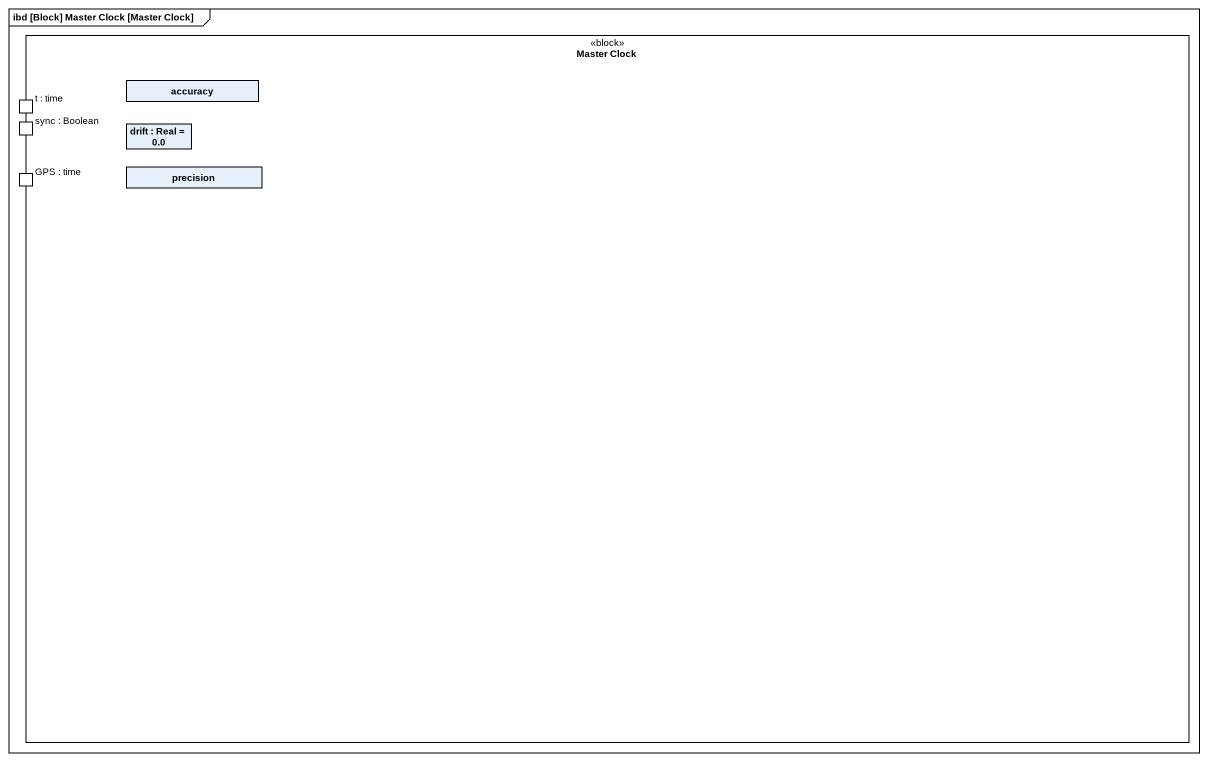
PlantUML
@startuml
mainframe ibd [Block] Master Clock [Master Clock]
rectangle "Master Clock" as Master_Clock <<block>> {
  rectangle accuracy
  port "t : time" as t_time
  port "sync : Boolean" as sync_Boolean
  rectangle "drift : Real = 0.0" as drift
  rectangle precision
  port "GPS : time" as GPS_time
}
@enduml
